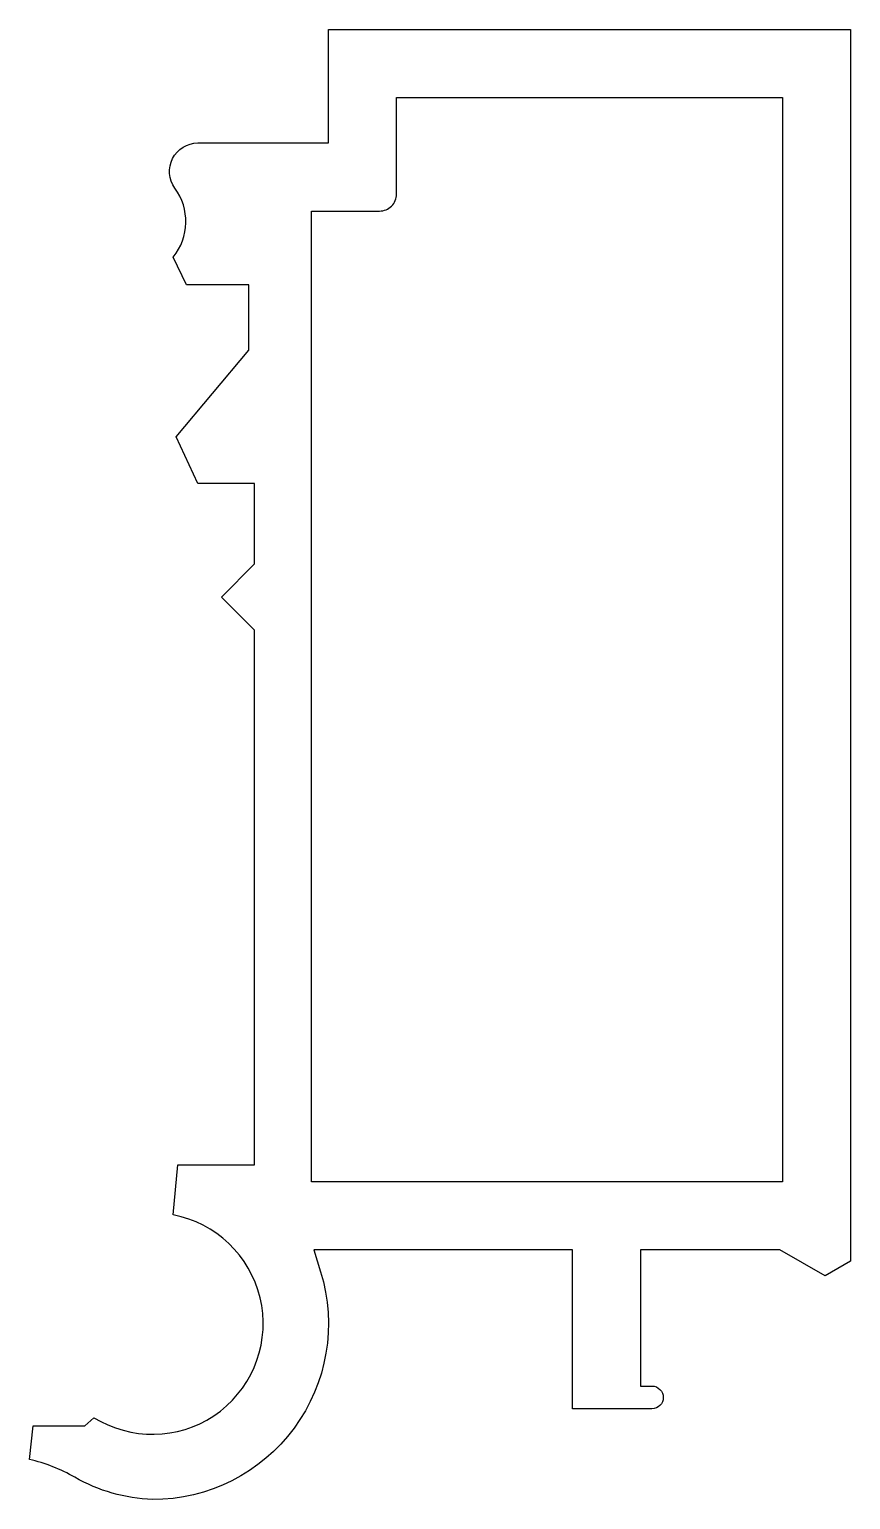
# Model space of a CAD drawing. Header units: millimetres. Extents: x -14.5 to 0, y -3.9 to 22.
import ezdxf

# ---------------------------------------------------------------- set-up
doc = ezdxf.new("R2010")
doc.units = ezdxf.units.MM
doc.header["$LTSCALE"] = 0.5

msp = doc.modelspace()

# ---------------------------------------------------------------- linework, layer by layer
for points in [[(-11.5, 20), (-9.2, 20), (-9.2, 22), (0, 22), (0, 0.3), (-0.45, 0.04), (-1.246, 0.5), (-3.7, 0.5), (-3.7, -1.9), (-3.5, -1.9, -1), (-3.5, -2.3), (-4.9, -2.3), (-4.9, 0.5), (-9.457, 0.5), (-9.337, 0.112, -0.504614), (-12.3, -3.9, -0.120349), (-13.668, -3.507, 0.072063), (-14.469, -3.192), (-14.4, -2.6), (-13.495, -2.6), (-13.335, -2.459), (-13.213, -2.523, 1.162392), (-11.937, 1.116), (-11.854, 2), (-10.5, 2), (-10.5, 11.417), (-11.083, 12), (-10.5, 12.583), (-10.5, 14), (-11.5, 14), (-11.883, 14.821), (-10.6, 16.35), (-10.6, 17.5), (-11.7, 17.5), (-11.934, 17.988, 0.339409), (-11.904, 19.205, -0.613429), (-11.5, 20)], [(-8, 19.1), (-8, 20.8), (-1.2, 20.8), (-1.2, 1.7), (-9.5, 1.7), (-9.5, 18.8), (-8.3, 18.8, 0.414214), (-8, 19.1)]]:
    msp.add_lwpolyline(points, format="xyb", close=True)

doc.saveas('drawing.dxf')
